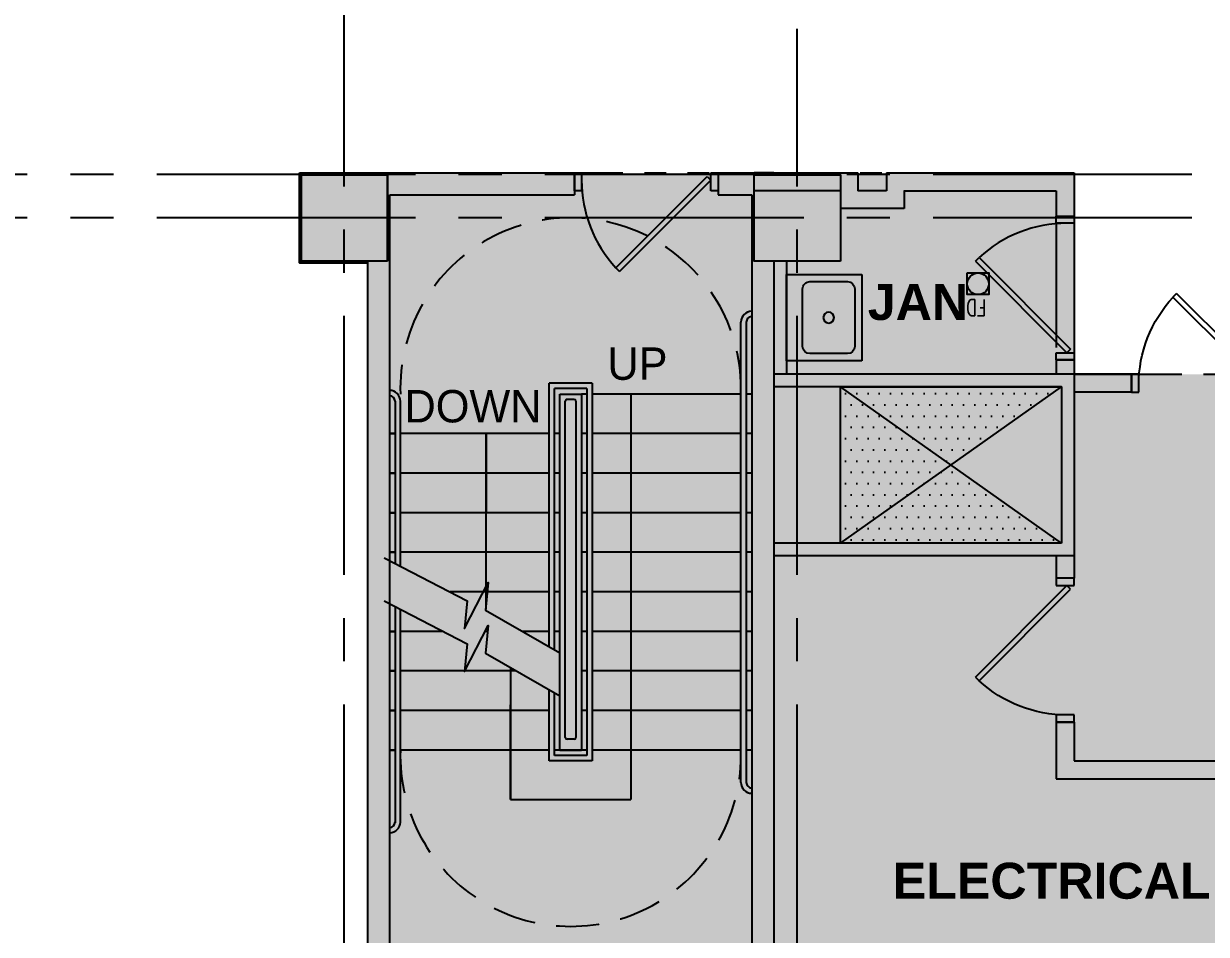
# Model space of a CAD drawing. Header units: inches. Extents: x 492 to 3438, y 475 to 1734.
# Drawn here: x 1234.4 to 1563.4, y 641.5 to 894.7 of the extents above; entities that cross this region are included whole.
import ezdxf

# ---------------------------------------------------------------- set-up
doc = ezdxf.new("R2010")
doc.units = ezdxf.units.IN
doc.header["$LTSCALE"] = 96
doc.header["$MEASUREMENT"] = 0
for name, pattern in [('CENTER2', [1.125, 0.75, -0.125, 0.125, -0.125]), ('DASHED4', [0.1875, 0.125, -0.0625]), ('PHANTOM4', [0.625, 0.3125, -0.0625, 0.0625, -0.0625, 0.0625, -0.0625])]:
    doc.linetypes.add(name, pattern=pattern)
for name, color, linetype in [('A-Anno-Bldg', 7, 'Continuous'), ('A-Bldg-Patt', 5, 'Continuous'), ('A-Cols-Bldg', 235, 'Continuous'), ('A-Door-Exst', 43, 'Continuous'), ('A-Flor-Pfix-Exst', 43, 'Continuous'), ('A-Flor-Strs-Exst', 53, 'Continuous'), ('A-GRID-LINE', 13, 'CENTER2'), ('A-Wall-Bldg', 235, 'Continuous'), ('NB-HATCH1-03-10_RF', 8, 'Continuous'), ('NB-SHAFT-EOS-CORE-03-10_RF', 7, 'Continuous')]:
    doc.layers.add(name, color=color, linetype=linetype)
doc.layers.add('A-Area', color=212, linetype='PHANTOM4', plot=False)
doc.styles.add('DIMTEXT', font='arial.ttf', dxfattribs={"height": 10})
doc.styles.add('note', font='simplex.shx', dxfattribs={"width": 0.75, "height": 0.2})
doc.styles.add('OTJ_Title1', font='arialbd.ttf')
doc.dimstyles.new('HWF1-16$7', dxfattribs={"dimscale": 192, "dimtxt": 0.125, "dimasz": 0.09375, "dimexe": 0.0625, "dimexo": 0.125, "dimgap": 0.0625, "dimtad": 2, "dimdec": 4, "dimzin": 3, "dimdsep": 46, "dimlunit": 4, "dimtxsty": 'DIMTEXT', "dimcen": 0.09375, "dimclrt": 3, "dimadec": 0, "dimazin": 0, "dimtfac": 1, "dimtdec": 4, "dimtmove": 2, "dimatfit": 3, "dimfxl": 1, "dimfrac": 2, "dimtolj": 1, "dimtzin": 0, "dimarcsym": 0})

# ---------------------------------------------------------------- blocks, each defined once
blk = doc.blocks.new('ldoor')
for p, q in [((0.7071, 0.7071), (0, 0)), ((0.7357, 0.6786), (0.0286, -0.0286)), ((0.7071, 0.7071), (0.7357, 0.6786)), ((0.0286, -0.0286), (0, 0))]:
    blk.add_line(p, q)
blk.add_arc((0, 0), 1, 360, 42.68564)
blk = doc.blocks.new('door1')
for p, q in [((-38.56, 5), (-40.56, 5)), ((-40.56, 5), (-40.56, 0)), ((-38.56, 0), (-38.56, 5)), ((-2.56, 5), (-2.56, 0)), ((-0.56, 5), (-2.56, 5)), ((-0.56, 0), (-0.56, 5)), ((-2.56, 0), (-0.56, 0)), ((-40.56, 0), (-38.56, 0))]:
    blk.add_line(p, q)
at = {"extrusion": (0, 0, -1), "xscale": 36, "yscale": 36, "zscale": -36}
blk.add_blockref('ldoor', (2.56, 2), dxfattribs=at)
blk = doc.blocks.new('P-SINK-21X24')
for p, q in [((12, 21), (-12, 21)), ((-12, 21), (-12, 0)), ((12, 0), (12, 21)), ((-10, 17), (-10, 6.5)), ((8, 19), (-8, 19)), ((10, 6.5), (10, 17)), ((-8, 4.5), (8, 4.5)), ((-12, 0), (12, 0))]:
    blk.add_line(p, q)
blk.add_circle((0, 11.75), 1.5)
for centre, start, end in [((-8, 17), 90, 180), ((8, 17), 0, 90), ((-8, 6.5), 180, 270), ((8, 6.5), 270, 0)]:
    blk.add_arc(centre, 2, start, end)
blk = doc.blocks.new('x-p_col_grid-6h$0$nb-col')
blk.add_hatch(color=256).paths.add_polyline_path([(0, 0), (24, 0), (24, 24), (0, 24)])
blk.add_lwpolyline([(0, 24), (24, 24), (24, 0), (0, 0)], close=True)
blk = doc.blocks.new('STR-03-10')
for p, q in [((98.35, -71.65), (98.35, -131.15)), ((99.85, -131.93), (99.85, -71.75)), ((2.12, -128.92), (2.12, -83)), ((3.62, -83), (3.62, -129.75)), ((0.62, -92), (2.12, -92)), ((3.62, -92), (45, -92)), ((45, -89), (57, -89)), ((45, -131.17), (45, -89)), ((46.5, -131.95), (46.5, -90.5)), ((46.5, -90.5), (55.5, -90.5)), ((46.5, -92), (48, -92)), ((46.5, -92), (48, -92)), ((48, -132.72), (48, -92)), ((48, -92), (54, -92)), ((54, -92), (48, -92)), ((54, -92), (55.5, -92)), ((54, -92), (55.5, -92)), ((54, -92), (54, -96.08)), ((55.5, -90.5), (55.5, -107.94)), ((57, -89), (57, -108.8)), ((57, -92), (98.37, -92)), ((101.35, -92), (99.85, -92)), ((99.87, -92), (101.37, -92)), ((99.87, -92), (101.37, -92)), ((50, -95), (52, -95)), ((49.5, -133.5), (49.5, -95.5)), ((52.5, -95.5), (52.5, -119.09)), ((54, -96.08), (54, -191)), ((0.62, -103), (2.12, -103)), ((3.62, -103), (45, -103)), ((46.5, -103), (48, -103)), ((57, -103), (98.37, -103)), ((101.35, -103), (99.85, -103)), ((99.87, -103), (101.37, -103)), ((99.87, -103), (101.37, -103)), ((0.62, -114), (2.12, -114)), ((3.62, -114), (45, -114)), ((46.5, -114), (48, -114)), ((66.1, -114), (98.37, -114)), ((101.35, -114), (99.85, -114)), ((99.87, -114), (101.37, -114)), ((99.87, -114), (101.37, -114)), ((52.5, -119.09), (52.5, -189)), ((55.5, -119.94), (55.5, -192.5)), ((57, -120.8), (57, -194)), ((0.62, -125), (2.12, -125)), ((3.62, -125), (45, -125)), ((46.5, -125), (48, -125)), ((54, -125), (55.5, -125)), ((57, -125), (64.35, -125)), ((74.08, -125), (74.75, -125)), ((86.46, -125), (98.35, -125)), ((101.35, -125), (99.85, -125)), ((99.87, -125), (101.37, -125)), ((99.87, -125), (101.37, -125)), ((2.12, -211), (2.12, -128.92)), ((3.62, -129.75), (3.62, -211)), ((45, -194), (45, -131.17)), ((46.5, -192.5), (46.5, -131.95)), ((48, -191), (48, -132.72)), ((49.5, -189), (49.5, -133.5)), ((0.62, -136), (2.12, -136)), ((3.62, -136), (45, -136)), ((46.5, -136), (48, -136)), ((54, -136), (55.5, -136)), ((57, -136), (84.53, -136)), ((98.35, -143.15), (98.35, -189)), ((99.85, -189), (99.85, -143.93)), ((0.62, -147), (2.12, -147)), ((3.62, -147), (45, -147)), ((46.5, -147), (48, -147)), ((54, -147), (55.5, -147)), ((57, -147), (98.37, -147)), ((101.35, -147), (99.85, -147)), ((99.87, -147), (101.37, -147)), ((99.87, -147), (101.37, -147)), ((0.62, -158), (2.12, -158)), ((3.62, -158), (45, -158)), ((46.5, -158), (48, -158)), ((54, -158), (55.5, -158)), ((57, -158), (98.37, -158)), ((101.35, -158), (99.85, -158)), ((99.87, -158), (101.37, -158)), ((99.87, -158), (101.37, -158)), ((0.62, -169), (2.12, -169)), ((3.62, -169), (45, -169)), ((46.5, -169), (48, -169)), ((53.98, -169), (55.48, -169)), ((56.98, -169), (98.35, -169)), ((101.33, -169), (99.83, -169)), ((99.85, -169), (101.35, -169)), ((99.85, -169), (101.35, -169)), ((0.62, -180), (2.12, -180)), ((3.62, -180), (45, -180)), ((46.5, -180), (48, -180)), ((53.98, -180), (55.48, -180)), ((56.98, -180), (98.35, -180)), ((101.33, -180), (99.83, -180)), ((99.85, -180), (101.35, -180)), ((99.85, -180), (101.35, -180)), ((50, -189.5), (52, -189.5)), ((0.62, -191), (2.12, -191)), ((3.62, -191), (45, -191)), ((45, -194), (57, -194)), ((46.5, -191), (48, -191)), ((46.5, -192.5), (55.5, -192.5)), ((54, -191), (48, -191))]:
    blk.add_line(p, q)
at = {"color": 1}
for p in [(34.25, -191), (67.75, -78.25)]:
    blk.add_line(p, (34.25, -78.25), dxfattribs=at)
at = {"flags": 128}
for points in [[(102.88, -133.49), (79.76, -121.53), (80.52, -113.83), (73.92, -126.6), (74.7, -118.92), (54, -107.08)], [(102.88, -145.49), (79.76, -133.53), (80.52, -125.83), (73.92, -138.6), (74.7, -130.92), (54, -119.08)]]:
    blk.add_lwpolyline(points, dxfattribs=at)
at = {"linetype": 'DASHED4'}
for centre, start, end in [((50.99, -90.39), 358.0554, 181.9446), ((50.99, -192.61), 178.0554, 1.9446)]:
    blk.add_arc(centre, 47.39, start, end, dxfattribs=at)
for centre, radius, start, end in [((101.33, -72), 3, 90, 180), ((101.33, -72), 1.5, 90, 180), ((0.62, -83), 3, 0, 90), ((0.62, -83), 1.5, 360, 90), ((50, -95.5), 0.5, 90, 180), ((52, -95.5), 0.5, 0, 90), ((50, -189), 0.5, 180, 270), ((52, -189), 0.5, 270, 0), ((101.35, -189), 3, 180, 270), ((101.35, -189), 1.5, 180, 270), ((0.62, -211), 1.5, 270, 0), ((0.62, -211), 3, 270, 0)]:
    blk.add_arc(centre, radius, start, end)
at = {"color": 1, "char_height": 9, "attachment_point": 5, "rotation": 180, "style": 'DIMTEXT'}
for s, insert in [('{\\fAvantGarde Bk BT|b0|i0|c0|p34;DOWN}', (78.15, -187.55)), ('{\\fAvantGarde Bk BT|b0|i0|c0|p34;UP}', (32.4, -199.39))]:
    blk.add_mtext(s, dxfattribs=dict(at, insert=insert))
at = {"color": 1}
for points in [[(67.75, -114.94), (67.75, -78.25), (67.75, -104.61)], [(74.48, -131.2), (74.48, -179.73), (74.48, -158.08)]]:
    blk.add_leader(points, dimstyle='HWF1-16$7', override={"dimgap": 0.0625, "dimtad": 0}, dxfattribs=at)

msp = doc.modelspace()

# ---------------------------------------------------------------- hatches: boundary and pattern name
at = {"layer": 'A-Bldg-Patt'}
msp.add_hatch(color=254, dxfattribs=at).paths.add_polyline_path([(1866.36, 853.26), (1866.36, 785.64), (1859.61, 785.64), (1859.61, 743.64), (1866.36, 743.64), (1866.36, 681.76), (1859.61, 681.76), (1859.61, 639.76), (1866.36, 639.76), (1866.36, 588.76), (1308.61, 588.76), (1308.61, 627.76), (1330.11, 627.76), (1330.11, 828.26), (1311.11, 828.26), (1311.11, 853.26), (1526.61, 853.26), (1526.61, 797.26), (1586.61, 797.26), (1586.61, 853.26)])
at = {"layer": 'NB-HATCH1-03-10_RF'}
h = msp.add_hatch(dxfattribs=at)
h.set_pattern_fill('DOTS', color=256, scale=50, angle=-180, style=0)
h.set_pattern_definition([(180, (3339.6062, 588.757), (-1.5625, -3.125), [0, -3.125])])
h.paths.add_polyline_path([(1461.61, 793.76), (1461.61, 793.76), (1461.61, 750.26), (1492.36, 772.01)])
h.paths.add_polyline_path([(1523.11, 750.26), (1492.36, 772.01), (1461.61, 750.26)])
h.paths.add_polyline_path([(1461.61, 793.76), (1492.36, 772.01), (1523.11, 793.76)])

# ---------------------------------------------------------------- linework, layer by layer
at = {"layer": 'A-Area'}
msp.add_lwpolyline([(1866.36, 853.26), (1866.36, 785.64), (1859.61, 785.64), (1859.61, 743.64), (1866.36, 743.64), (1866.36, 681.76), (1859.61, 681.76), (1859.61, 639.76), (1866.36, 639.76), (1866.36, 588.76), (1308.61, 588.76), (1308.61, 627.76), (1330.11, 627.76), (1330.11, 828.26), (1311.11, 828.26), (1311.11, 853.26), (1526.61, 853.26), (1526.61, 797.26), (1586.61, 797.26), (1586.61, 853.26)], close=True, dxfattribs=at)
at = {"layer": 'A-Door-Exst'}
for p, q in [((1521.61, 839.26), (1521.61, 804.71)), ((1526.61, 839.26), (1526.61, 803.26))]:
    msp.add_line(p, q, dxfattribs=at)
at = {"layer": 'A-Flor-Pfix-Exst', "flags": 128}
msp.add_lwpolyline([(1496.91, 825.42), (1502.91, 825.42), (1502.91, 819.42), (1496.91, 819.42)], close=True, dxfattribs=at)
at = {"layer": 'A-Flor-Pfix-Exst'}
msp.add_circle((1499.91, 822.42), 3, dxfattribs=at)
at = {"layer": 'A-GRID-LINE'}
for p, q in [((1323.61, 525.47), (1323.61, 1657.77)), ((1449.61, 525.47), (1449.61, 893.28)), ((3395.41, 852.76), (540.03, 852.76)), ((3395.41, 840.76), (553.92, 840.76))]:
    msp.add_line(p, q, dxfattribs=at)
at = {"layer": 'A-Wall-Bldg'}
for p, q in [((1311.11, 853.26), (1335.61, 853.26)), ((1335.61, 853.26), (1387.61, 853.26)), ((1335.61, 852.76), (1335.61, 853.26)), ((1335.61, 828.76), (1335.61, 852.76)), ((1387.61, 853.26), (1387.61, 847.13)), ((1427.61, 853.26), (1427.61, 847.13)), ((1427.61, 853.26), (1437.61, 853.26)), ((1437.61, 853.26), (1466.48, 853.26)), ((1443.11, 853.26), (1437.61, 853.26)), ((1437.61, 852.76), (1437.61, 853.26)), ((1466.48, 853.26), (1466.48, 848.26)), ((1474.48, 853.26), (1474.48, 848.26)), ((1474.48, 853.26), (1526.61, 853.26)), ((1526.61, 853.26), (1526.61, 841.26)), ((1336.23, 594.76), (1336.23, 847.13)), ((1336.23, 847.13), (1387.61, 847.13)), ((1427.61, 847.13), (1436.98, 847.13)), ((1436.98, 847.13), (1436.98, 594.76)), ((1461.61, 848.26), (1437.61, 848.26)), ((1461.61, 848.38), (1461.61, 843.38)), ((1474.48, 848.26), (1466.48, 848.26)), ((1479.36, 848.38), (1479.36, 843.38)), ((1479.36, 848.26), (1521.61, 848.26)), ((1521.61, 848.26), (1521.61, 841.26)), ((1479.36, 843.38), (1461.61, 843.38)), ((1521.61, 841.26), (1526.61, 841.26)), ((1330.11, 828.76), (1335.61, 828.76)), ((1330.11, 624.76), (1330.11, 828.76)), ((1443.11, 828.76), (1446.61, 828.76)), ((1443.11, 828.74), (1443.11, 624.76)), ((1446.61, 828.76), (1446.61, 797.26)), ((1521.61, 801.26), (1526.61, 801.26)), ((1521.61, 801.26), (1521.61, 797.26)), ((1526.61, 801.26), (1526.61, 797.26)), ((1458.61, 797.26), (1443.11, 797.26)), ((1526.61, 797.26), (1458.61, 797.26)), ((1526.61, 797.26), (1526.61, 740.52)), ((1542.61, 797.26), (1526.61, 797.26)), ((1542.61, 792.26), (1542.61, 797.26)), ((1523.11, 793.76), (1443.11, 793.76)), ((1523.11, 793.76), (1523.11, 750.26)), ((1542.61, 792.26), (1526.61, 792.26)), ((1523.11, 750.26), (1443.11, 750.26)), ((1526.61, 746.76), (1443.11, 746.76)), ((1521.61, 746.76), (1521.61, 740.52)), ((1526.61, 740.52), (1521.61, 740.52)), ((1526.61, 700.52), (1521.61, 700.52)), ((1521.61, 700.52), (1521.61, 684.76)), ((1526.61, 700.52), (1526.61, 689.76)), ((1526.61, 689.76), (1749.61, 689.76)), ((1521.61, 684.76), (1749.61, 684.76))]:
    msp.add_line(p, q, dxfattribs=at)
at = {"layer": 'A-Wall-Bldg', "flags": 128}
for points in [[(1311.11, 853.26), (1311.11, 828.26), (1330.11, 828.26)], [(1335.61, 852.76), (1311.61, 852.76), (1311.61, 828.76), (1330.11, 828.76)]]:
    msp.add_lwpolyline(points, dxfattribs=at)
at = {"layer": 'NB-SHAFT-EOS-CORE-03-10_RF'}
for p, q in [((1461.61, 750.26), (1523.11, 793.76)), ((1523.11, 750.26), (1461.61, 793.76))]:
    msp.add_line(p, q, dxfattribs=at)
at = {"layer": 'NB-SHAFT-EOS-CORE-03-10_RF', "elevation": 0}
msp.add_lwpolyline([(1523.11, 750.26), (1461.61, 750.26), (1461.61, 793.76), (1523.11, 793.76)], close=True, dxfattribs=at)

# ---------------------------------------------------------------- block references
at = {"layer": 'A-Cols-Bldg', "rotation": 180}
for p in [(1335.61, 852.74), (1461.61, 852.74), (1461.61, 852.74)]:
    msp.add_blockref('x-p_col_grid-6h$0$nb-col', p, dxfattribs=at)
at = {"layer": 'A-Door-Exst', "xscale": -1}
for p, rotation in [((1428.17, 853.26), 180), ((1526.61, 800.69), 90)]:
    msp.add_blockref('door1', p, dxfattribs=dict(at, rotation=rotation))
at = {"layer": 'A-Door-Exst'}
msp.add_blockref('door1', (1583.17, 792.26), dxfattribs=at)
at = {"layer": 'A-Door-Exst', "rotation": 89.99999999999999}
msp.add_blockref('door1', (1526.61, 741.08), dxfattribs=at)
at = {"layer": 'A-Flor-Pfix-Exst', "xscale": -1, "rotation": 270}
msp.add_blockref('P-SINK-21X24', (1446.61, 813.01), dxfattribs=at)
at = {"layer": 'A-Flor-Strs-Exst', "rotation": 180}
msp.add_blockref('STR-03-10', (1437.56, 600.76), dxfattribs=at)

# ---------------------------------------------------------------- texts
at = {"layer": 'A-Anno-Bldg', "char_height": 10, "width": 64.6319, "attachment_point": 2, "style": 'OTJ_Title1'}
for s, insert in [('JAN', (1483.19, 822.35)), ('ELECTRICAL', (1520.4, 661.44))]:
    msp.add_mtext(s, dxfattribs=dict(at, insert=insert))
at = {"layer": 'A-Flor-Pfix-Exst', "style": 'note', "width": 0.75}
msp.add_text('FD', height=4.5, rotation=180, dxfattribs=at).set_placement((1502.23, 818.04))

doc.saveas('drawing.dxf')
